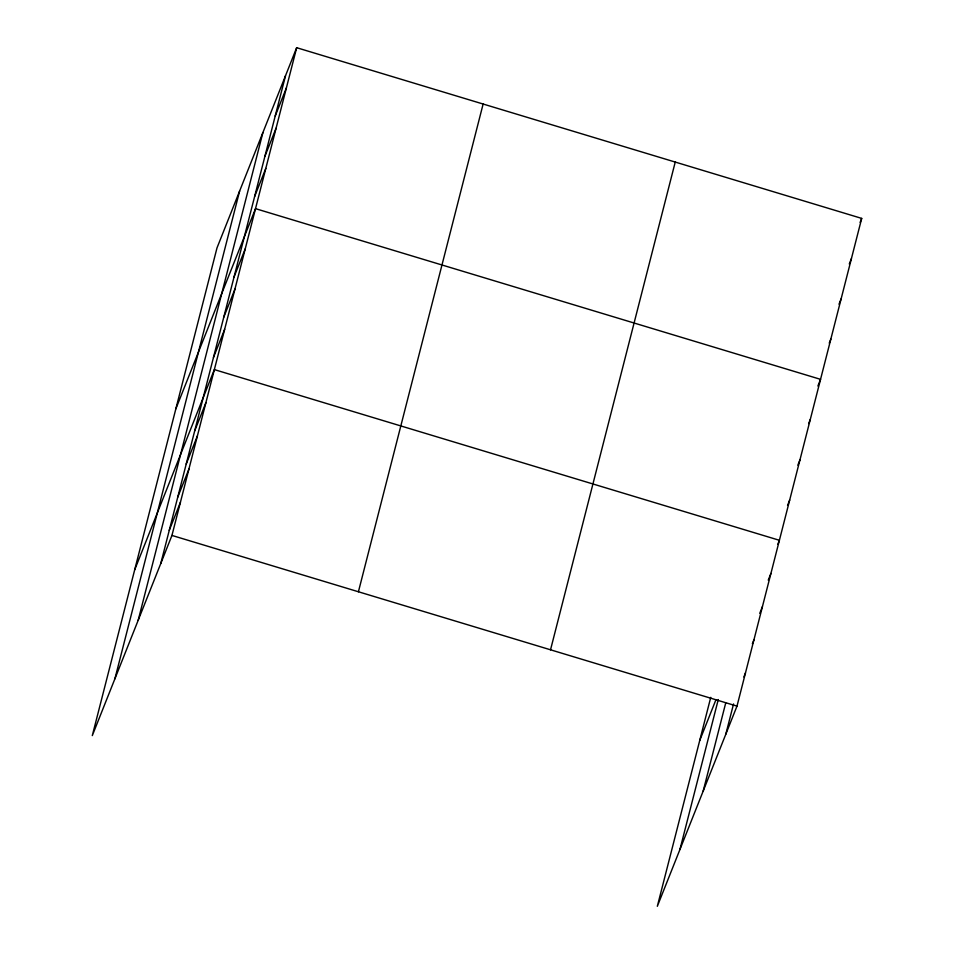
<?xml version="1.0" encoding="UTF-8"?>
<svg xmlns="http://www.w3.org/2000/svg" width="954" height="954" viewBox="0 0 954 954"><rect width="100%" height="100%" fill="white"/><g stroke="black" fill="none" stroke-linecap="round" stroke-linejoin="round"><path stroke-width="1.43" d="M114.897 678.819L239.609 191.086M138.175 620.315L262.899 132.582M160.773 563.528L285.496 75.795M296.67 47.7L217.011 247.873L92.299 735.606L171.947 535.433L296.67 47.7L861.7 218.394L736.989 706.127L657.33 906.3L710.754 697.362M358.418 591.766L483.129 104.034M550.53 649.805L675.241 162.061M679.928 849.513L718.279 699.544M703.205 791.009L725.696 703.05M725.803 734.222L733.554 703.945M275.205 116.03L286.379 87.935M264.914 156.277L276.088 128.182M254.623 196.512L265.808 168.417M175.858 408.825L255.517 208.652L820.547 379.346L817.888 386.036M234.04 276.982L245.226 248.887M223.761 317.229L234.934 289.134M213.469 357.464L224.643 329.368M134.705 569.776L214.352 369.603L779.394 540.298L777.796 544.317M194.699 430.862L205.873 402.767M186.209 464.038L197.395 435.942M177.73 497.201L188.916 469.106M169.252 530.364L180.437 502.269M860.103 222.413L861.7 218.394M849.287 263.984L851.421 258.629M838.995 304.219L841.13 298.876M829.241 343.118L830.839 339.111M808.658 423.6L810.256 419.581M797.842 465.17L799.965 459.828M787.551 505.417L789.685 500.063M699.735 740.471L715.87 699.914M768.244 580.151L770.915 573.461M759.766 613.327L762.425 606.637M752.348 643.807L753.946 639.8M743.87 676.982L745.468 672.964M171.947 535.433L736.989 706.127"/></g></svg>
